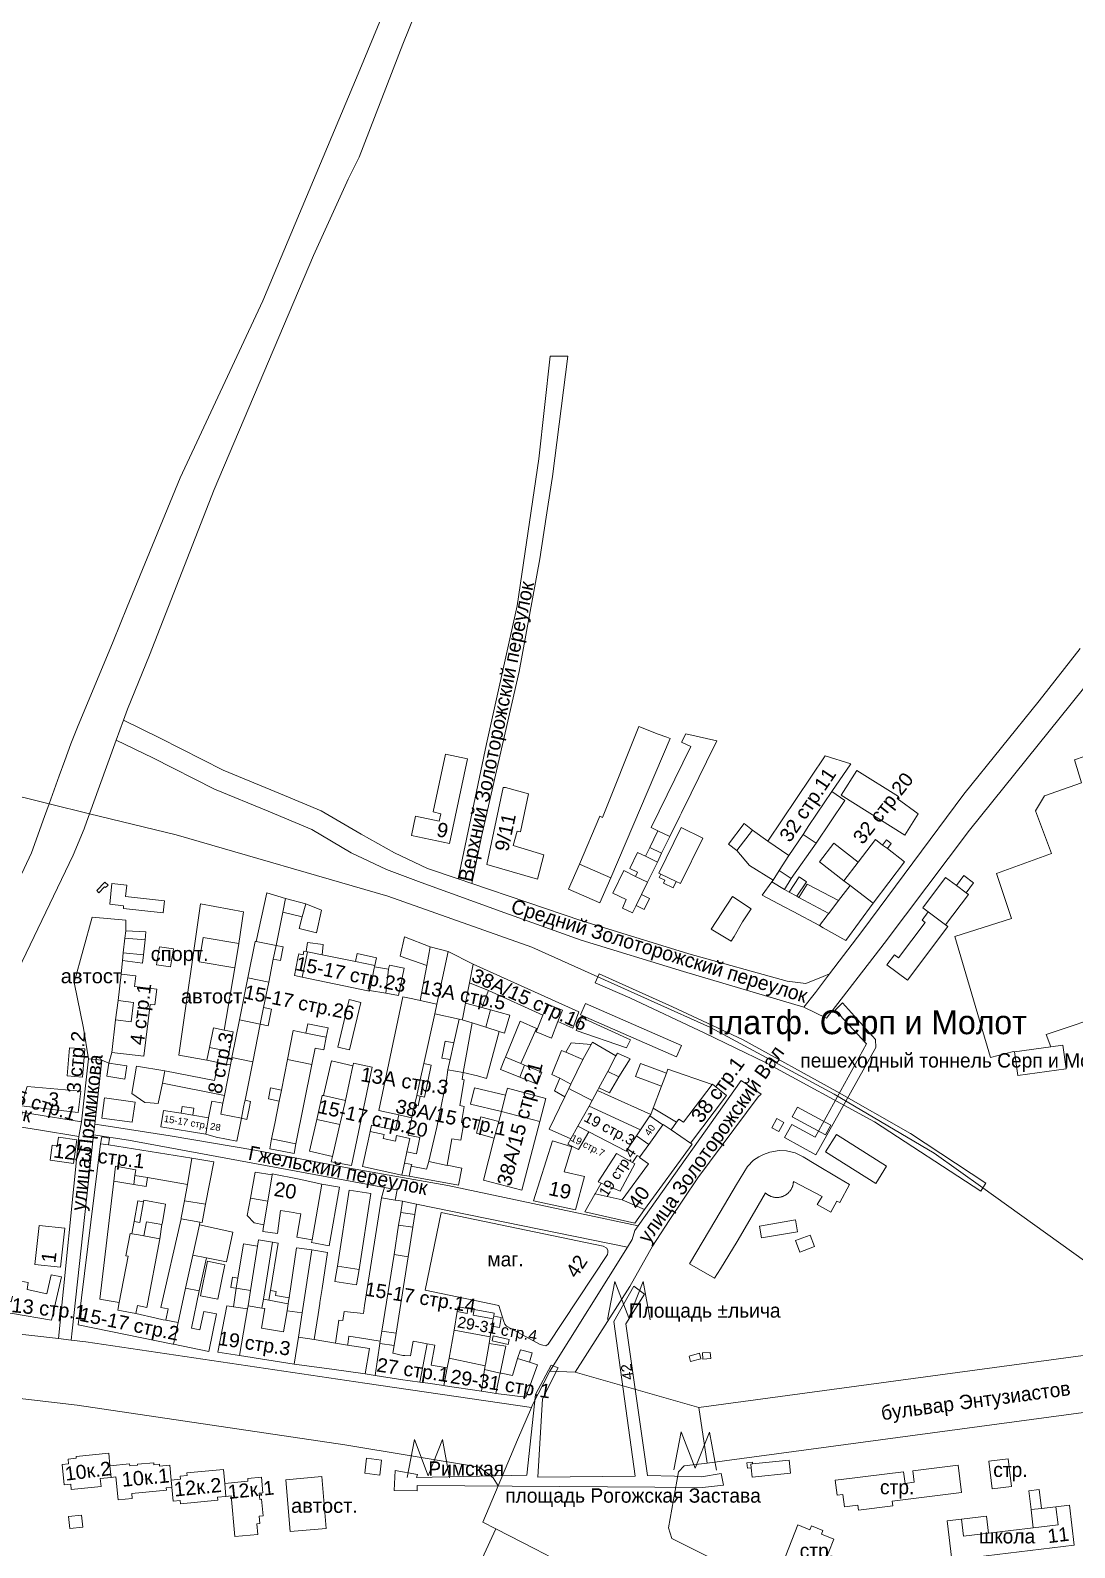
# Model space of a CAD drawing. Header units: metres. Extents: x 9999 to 15101, y 6965 to 11034.
# Drawn here: x 11160 to 11684, y 8823 to 9585 of the extents above; entities that cross this region are included whole.
import ezdxf
from ezdxf.enums import TextEntityAlignment as Align

# ---------------------------------------------------------------- set-up
doc = ezdxf.new("R2010")
doc.units = ezdxf.units.M
doc.header["$MEASUREMENT"] = 0
for name, color, linetype, lineweight in [('Слой 14', 7, 'Continuous', 0), ('Слой 19', 7, 'Continuous', 0), ('Слой 20', 7, 'Continuous', 0), ('Слой 21', 7, 'Continuous', 0), ('Слой 22', 7, 'Continuous', 0), ('Слой 23', 7, 'Continuous', 0), ('Слой 25', 7, 'Continuous', 0), ('Слой 29', 7, 'Continuous', 0), ('Слой 3', 7, 'Continuous', 0), ('Слой 43', 7, 'Continuous', 0), ('Слой 44', 7, 'Continuous', 0), ('Слой 5', 7, 'Continuous', 0), ('Слой 53', 7, 'Continuous', 0), ('Слой 8', 7, 'Continuous', 0), ('Слой 9', 7, 'Continuous', 0)]:
    doc.layers.add(name, color=color, linetype=linetype, lineweight=lineweight)
doc.styles.add('Style-arial', font='arial.shx')
doc.styles.add('Style-p131', font='p131.shx')

# ---------------------------------------------------------------- blocks, each defined once
blk = doc.blocks.new('40')
at = {"layer": 'Слой 22', "color": 6, "linetype": 'Continuous', "lineweight": 0, "flags": 128}
for points in [[(-2.129, -0.186), (-1.403, 3.634), (0, 0)], [(2.128, -0.202), (1.43, 3.626), (0, 0)]]:
    blk.add_lwpolyline(points, dxfattribs=at)

msp = doc.modelspace()

# ---------------------------------------------------------------- linework, layer by layer
at = {"layer": 'Слой 14', "color": 8, "linetype": 'Continuous', "lineweight": 0, "flags": 128}
for points in [[(11186.73, 9083.8), (11182.02, 9106.64), (11191.01, 9139.47), (11207.99, 9138.04), (11207.92, 9132.72), (11207.5, 9128.99), (11206.67, 9121.54), (11206.24, 9117.76), (11205.65, 9110.98), (11204.04, 9097.68), (11202.86, 9087.9), (11200.89, 9071.66), (11199.46, 9066.26), (11196, 9067.67), (11189.15, 9068.38), (11186.73, 9083.8)], [(11234.56, 9070.32), (11245.5, 9146.16), (11267, 9142.27), (11264.75, 9126.25), (11246.8, 9129.28), (11244.74, 9117.12), (11262.69, 9114.08), (11257.4, 9082.84), (11251.94, 9083.9), (11249.96, 9074.01), (11248.7, 9067.73), (11234.56, 9070.32)], [(11306.29, 8858.69), (11308.52, 8832.66), (11290.45, 8831.11), (11288.22, 8857.14), (11306.29, 8858.69)]]:
    msp.add_lwpolyline(points, close=True, dxfattribs=at)
at = {"layer": 'Слой 19', "color": 8, "linetype": 'Continuous', "lineweight": 0, "flags": 128}
msp.add_lwpolyline([(11144.32, 9202.56), (11169.46, 9196.41), (11189.8, 9191.44), (11233.28, 9180.8), (11339.52, 9150.08), (11411.84, 9124.48), (11444.93, 9109.59), (11501.44, 9084.16), (11563.52, 9050.72), (11613.76, 9021.12), (11638.19, 9003.6), (11708.8, 8952.96), (11715.16, 8947.34), (11739.28, 8926.33), (11767.04, 8901.49), (11784.45, 8886.13), (11785.6, 8885.12), (11840, 8849.28), (11918.68, 8796.52)], dxfattribs=at)
at = {"layer": 'Слой 20', "color": 8, "linetype": 'Continuous', "lineweight": 0, "flags": 128}
msp.add_lwpolyline([(11639.68, 9005.92), (11638.19, 9003.6), (11637.12, 9001.92), (11583.84, 9036.8), (11529.12, 9066.56), (11498.56, 9081.28), (11460.96, 9099.04), (11443.52, 9106.56), (11444.93, 9109.59), (11445.6, 9111.04), (11482.4, 9094.56), (11517.6, 9078.08), (11564.96, 9052), (11601.92, 9030.88), (11639.68, 9005.92)], close=True, dxfattribs=at)
at = {"layer": 'Слой 25', "color": 8, "linetype": 'Continuous', "lineweight": 0, "flags": 128}
for points in [[(11134.56, 9116.48), (11160.64, 9171.84), (11167.2, 9190.12), (11169.46, 9196.41), (11174.49, 9210.42), (11177.27, 9218.16), (11180.31, 9226.45), (11183.75, 9234.92), (11201.64, 9277.87), (11208.72, 9295.36), (11235.18, 9360.02), (11276.8, 9448.96), (11325.44, 9564.8), (11360, 9648.64)], [(11371.84, 9639.04), (11347.04, 9577.76), (11325.04, 9520.96), (11319.63, 9509.99), (11318.88, 9508.48), (11302.24, 9471.68), (11252.32, 9354.24), (11219.9, 9270.96), (11208.8, 9243.84), (11206.8, 9238.32), (11203.18, 9228.35), (11194.8, 9205.25), (11189.8, 9191.44), (11187.4, 9184.84), (11187.04, 9183.84), (11181.6, 9170.56), (11152.16, 9109.28)], [(11751.52, 9332.32), (11631.52, 9183.2), (11588.64, 9126.24), (11559.75, 9088.83), (11559.75, 9088.83), (11548.34, 9094.37), (11554.09, 9101.65), (11561.2, 9111.01), (11577.38, 9132.31), (11628.64, 9201.28), (11666.47, 9248.09), (11687.04, 9274.4)], [(11147.41, 8931.04), (11174.09, 8927.95), (11180.55, 8927.2), (11187.81, 8926.36), (11327.94, 8905.67), (11327.94, 8905.67), (11411.53, 8893.45), (11404.55, 8877.09), (11394.83, 8854.13), (11392.32, 8858.08), (11385.44, 8863.36), (11317.92, 8874.72), (11183.52, 8894.56), (11144.8, 8899.04)], [(11386.9, 8817.54), (11393.69, 8832.5), (11413.69, 8822.26)]]:
    msp.add_lwpolyline(points, dxfattribs=at)
for points in [[(11381.71, 9156.38), (11374.83, 9158.73), (11389.1, 9226.44), (11404.39, 9295.78), (11415.22, 9369.57), (11420.95, 9421.1), (11429.86, 9421.1), (11422.21, 9360.66), (11420.05, 9346.8), (11419.03, 9340.31), (11415.84, 9319.32), (11405.44, 9262.88), (11386.55, 9180.01), (11381.71, 9156.38)], [(11206.8, 9238.32), (11225.17, 9229.43), (11256.85, 9213.29), (11285.61, 9201.47), (11306.01, 9192.97), (11326.06, 9181.17), (11342.88, 9171.84), (11359.36, 9164), (11374.83, 9158.73), (11381.71, 9156.38), (11436.8, 9137.6), (11490.56, 9121.12), (11540, 9107.36), (11549.28, 9106.24), (11558.08, 9109.76), (11561.2, 9111.01), (11554.09, 9101.65), (11548.34, 9094.37), (11487.84, 9112.32), (11436.48, 9128), (11398.24, 9141.76), (11356.16, 9156.96), (11338.88, 9163.36), (11321.12, 9171.84), (11301.28, 9183.52), (11279.36, 9192.64), (11252.48, 9203.68), (11221.44, 9219.52), (11203.18, 9228.35), (11206.8, 9238.32)], [(11132.24, 9037.72), (11089.64, 9046.21), (11054.17, 9054.19), (11047.72, 9055.55), (11052.81, 9070.32), (11118.33, 9060.17), (11126.72, 9058.4), (11126.56, 9052), (11129.76, 9047.2), (11135.68, 9044.8), (11185.7, 9036.74), (11184.42, 9029.42), (11164.05, 9032.81), (11132.24, 9037.72)], [(11184.42, 9029.42), (11185.7, 9036.74), (11189.15, 9068.38), (11196, 9067.67), (11192.36, 9035.65), (11191.78, 9030.29), (11181.03, 8931.79), (11180.55, 8927.2), (11174.09, 8927.95), (11184.42, 9029.42)], [(11526.84, 9050.75), (11525.44, 9049.28), (11495.04, 9008.64), (11480.65, 8987.27), (11472.32, 8974.4), (11460.92, 8954.19), (11433.56, 8911.06), (11420.84, 8911.57), (11459.76, 8973.83), (11462.2, 8977.73), (11463.48, 8982.18), (11465.22, 8984.64), (11516.93, 9057.49), (11526.84, 9050.75)], [(11343.1, 8997.51), (11344.13, 9002.61), (11337.77, 9003.89), (11209.33, 9027.58), (11191.78, 9030.29), (11192.36, 9035.65), (11196.95, 9034.96), (11230.24, 9029.76), (11272.8, 9022.56), (11317.44, 9014.08), (11369.6, 9004.8), (11435.2, 8990.88), (11465.22, 8984.64), (11463.48, 8982.18), (11462.2, 8977.73), (11459.76, 8973.83), (11353.92, 8995.5), (11346.81, 8996.95), (11344.67, 8997.28), (11343.1, 8997.51)], [(11495.68, 8893.44), (11739.28, 8926.33), (11767.04, 8901.49), (11499.83, 8865.52), (11495.68, 8893.44)], [(11420.84, 8911.57), (11433.56, 8911.06), (11495.68, 8893.44), (11499.83, 8865.52), (11488.23, 8864.03), (11485.38, 8861.02), (11480.37, 8833), (11482.09, 8827.71), (11507.2, 8815.14), (11506.05, 8805.21), (11500.38, 8805.34), (11495.81, 8801.91), (11492.23, 8795.19), (11492.69, 8790.2), (11478.69, 8788.8), (11421.33, 8818.31), (11413.69, 8822.26), (11393.69, 8832.5), (11387.11, 8835.87), (11394.83, 8854.13), (11404.55, 8877.09), (11411.53, 8893.45), (11411.93, 8894.39), (11420.84, 8911.57)]]:
    msp.add_lwpolyline(points, close=True, dxfattribs=at)
at = {"layer": 'Слой 3', "color": 8, "linetype": 'Continuous', "lineweight": 0, "flags": 128}
for points in [[(11445.84, 9190.14), (11447.3, 9189.51), (11465.53, 9235.14), (11475.22, 9231.44), (11479.5, 9229.8), (11481.28, 9229.12), (11451.44, 9159.24), (11435.69, 9166.08), (11445.84, 9190.14)], [(11486.1, 9190.22), (11481.07, 9179.98), (11475.08, 9182.92), (11471.67, 9184.59), (11491.57, 9225.12), (11486.94, 9227.39), (11489, 9231.59), (11504.7, 9228.09), (11499.51, 9217.51), (11491.78, 9201.78), (11486.89, 9191.82), (11486.1, 9190.22)], [(11370.45, 9176.44), (11351.38, 9180.52), (11353.45, 9190.2), (11365.32, 9187.66), (11366.14, 9191.46), (11362.17, 9192.31), (11368.38, 9221.36), (11379.54, 9218.97), (11370.45, 9176.44)], [(11530.17, 9177.72), (11559.05, 9220.52), (11571.83, 9216.5), (11562.39, 9202.51), (11550.89, 9185.47), (11547.91, 9181.06), (11540.82, 9170.54), (11530.17, 9177.72)], [(11605.73, 9191.31), (11599.03, 9180.65), (11567.09, 9200.72), (11574.88, 9213.12), (11595.76, 9200), (11595.14, 9199.16), (11605.73, 9191.31)], [(11389.2, 9166.02), (11397.44, 9204.66), (11398.51, 9204.55), (11410.06, 9201.45), (11406.1, 9182.29), (11404.39, 9182.72), (11402.47, 9175.54), (11417.87, 9170.83), (11414.55, 9158.63), (11389.2, 9166.02)], [(11554.5, 9176.61), (11547.91, 9181.06), (11550.89, 9185.47), (11562.39, 9202.51), (11568.98, 9198.07), (11554.5, 9176.61)], [(11522.53, 9183.2), (11514.74, 9172.97), (11510.52, 9176.19), (11518.38, 9186.5), (11522.53, 9183.2)], [(11481.07, 9179.98), (11476.94, 9171.57), (11470.95, 9174.51), (11475.08, 9182.92), (11481.07, 9179.98)], [(11484.21, 9157.43), (11476.54, 9161.16), (11475.54, 9161.64), (11486.67, 9184.54), (11497.59, 9179.23), (11486.46, 9156.34), (11484.21, 9157.43)], [(11520.98, 9165.51), (11514.74, 9172.97), (11522.53, 9183.2), (11530.17, 9177.72), (11540.82, 9170.54), (11535.96, 9162.86), (11532.93, 9158.06), (11520.98, 9165.51)], [(11541.94, 9158.92), (11535.96, 9162.86), (11540.82, 9170.54), (11547.91, 9181.06), (11554.5, 9176.61), (11541.94, 9158.92)], [(11583.18, 9146.61), (11571.56, 9155.44), (11568.47, 9157.78), (11575.53, 9167.09), (11584.22, 9178.52), (11587.89, 9175.73), (11590.28, 9173.92), (11598.93, 9167.35), (11583.18, 9146.61)], [(11590.28, 9173.92), (11587.89, 9175.73), (11589.8, 9178.25), (11592.19, 9176.44), (11590.28, 9173.92)], [(11469.81, 9157.05), (11463.82, 9159.99), (11464.82, 9162.02), (11460.91, 9163.94), (11464.87, 9172.02), (11468.79, 9170.1), (11474.78, 9167.16), (11469.81, 9157.05)], [(11468.79, 9170.1), (11470.95, 9174.51), (11476.94, 9171.57), (11474.78, 9167.16), (11468.79, 9170.1)], [(11568.47, 9157.78), (11556.24, 9167.32), (11563.45, 9176.58), (11575.53, 9167.09), (11568.47, 9157.78)], [(11451.44, 9159.24), (11445.99, 9146.7), (11430.24, 9153.55), (11435.69, 9166.08), (11451.44, 9159.24)], [(11463.82, 9159.99), (11469.81, 9157.05), (11466.79, 9150.89), (11464.08, 9145.36), (11462.28, 9141.7), (11457.35, 9144), (11459.2, 9148.32), (11452.41, 9151.55), (11457.97, 9162.86), (11463.82, 9159.99)], [(11535.96, 9162.86), (11541.94, 9158.92), (11538.56, 9153.37), (11532.3, 9157.2), (11532.93, 9158.06), (11535.96, 9162.86)], [(11484.21, 9157.43), (11482.68, 9154.29), (11477.81, 9156.65), (11478.49, 9158.05), (11475.69, 9159.41), (11476.54, 9161.16), (11484.21, 9157.43)], [(11542.92, 9142.34), (11538.4, 9144.71), (11527.37, 9150.5), (11532.3, 9157.2), (11538.56, 9153.37), (11540.99, 9152.07), (11544.84, 9150), (11545.85, 9149.45), (11560.81, 9141.41), (11560.24, 9140.67), (11560.03, 9140.41), (11556.15, 9135.34), (11542.92, 9142.34)], [(11540.99, 9152.07), (11545.92, 9159.68), (11549.6, 9157.28), (11544.84, 9150), (11540.99, 9152.07)], [(11560.81, 9141.41), (11545.85, 9149.45), (11549.92, 9156), (11565.72, 9147.82), (11560.81, 9141.41)], [(11569.32, 9127.88), (11558.1, 9134.23), (11556.15, 9135.34), (11560.03, 9140.41), (11560.24, 9140.67), (11560.81, 9141.41), (11565.72, 9147.82), (11571.56, 9155.44), (11583.18, 9146.61), (11569.32, 9127.88)], [(11619.51, 9159.49), (11624.9, 9155.46), (11629.83, 9151.76), (11630.92, 9150.94), (11619.45, 9135.64), (11610.79, 9142.12), (11608.05, 9144.18), (11619.51, 9159.49)], [(11629.83, 9151.76), (11624.9, 9155.46), (11628.58, 9160.37), (11633.52, 9156.67), (11629.83, 9151.76)], [(11283.36, 9125.3), (11273.46, 9127.27), (11278.78, 9151.75), (11288.14, 9148.86), (11286.77, 9142.1), (11283.36, 9125.3)], [(11286.77, 9142.1), (11288.14, 9148.86), (11298.28, 9146.2), (11296.56, 9139.63), (11286.77, 9142.1)], [(11464.08, 9145.36), (11466.79, 9150.89), (11470.83, 9148.9), (11468.12, 9143.38), (11464.08, 9145.36)], [(11512.57, 9149.97), (11521.95, 9143.72), (11517.6, 9137.24), (11513.39, 9129.86), (11511.89, 9127.41), (11501.84, 9133.53), (11512.57, 9149.97)], [(11303.69, 9131.6), (11295.04, 9133.84), (11296.56, 9139.63), (11298.28, 9146.2), (11306.24, 9142.96), (11303.69, 9131.6)], [(11619.45, 9135.64), (11620.54, 9134.82), (11600.31, 9107.82), (11590, 9115.54), (11593.81, 9120.64), (11595.91, 9119.07), (11609.26, 9136.89), (11607.73, 9138.04), (11610.79, 9142.12), (11619.45, 9135.64)], [(11207.5, 9128.99), (11207.92, 9132.72), (11218.04, 9132.13), (11217.6, 9128.08), (11207.5, 9128.99)], [(11206.67, 9121.54), (11207.5, 9128.99), (11217.6, 9128.08), (11216.77, 9120.54), (11206.67, 9121.54)], [(11246.8, 9129.28), (11264.75, 9126.25), (11262.69, 9114.08), (11244.74, 9117.12), (11246.8, 9129.28)], [(11279.69, 9106.96), (11269.26, 9109.05), (11272.93, 9127.38), (11273.46, 9127.27), (11283.36, 9125.3), (11281.99, 9118.46), (11279.69, 9106.96)], [(11281.99, 9118.46), (11283.36, 9125.3), (11286.98, 9124.57), (11285.62, 9117.74), (11281.99, 9118.46)], [(11298.45, 9122.3), (11299.12, 9126.8), (11307.04, 9125.84), (11306.58, 9120.62), (11299.19, 9122.15), (11298.45, 9122.3)], [(11360.82, 9124.58), (11359.02, 9115.2), (11345.68, 9120), (11347.92, 9129.68), (11360.82, 9124.58)], [(11355.65, 9097.69), (11359.02, 9115.2), (11360.82, 9124.58), (11369.75, 9122.24), (11364.1, 9095.82), (11355.65, 9097.69)], [(11206.67, 9121.54), (11216.77, 9120.54), (11216.32, 9116.48), (11206.24, 9117.76), (11206.67, 9121.54)], [(11296.55, 9109.39), (11292.58, 9110.21), (11294.38, 9118.93), (11294.82, 9121.04), (11296.94, 9120.6), (11297.34, 9122.53), (11298.45, 9122.3), (11299.19, 9122.15), (11299.01, 9121.28), (11296.55, 9109.39)], [(11299.19, 9122.15), (11306.58, 9120.62), (11323.19, 9117.19), (11332.96, 9115.17), (11332.85, 9114.66), (11332.71, 9113.99), (11330.71, 9104.3), (11330.37, 9102.66), (11330.32, 9102.41), (11329.99, 9102.48), (11329.44, 9102.59), (11296.55, 9109.39), (11299.01, 9121.28), (11299.19, 9122.15)], [(11324.06, 9121.33), (11333.77, 9119.03), (11332.96, 9115.17), (11323.19, 9117.19), (11324.06, 9121.33)], [(11363.04, 9091.02), (11364.1, 9095.82), (11369.75, 9122.24), (11382.4, 9115.84), (11380.55, 9106.51), (11378.54, 9096.39), (11377.1, 9089.09), (11376.88, 9088), (11375.31, 9088.34), (11363.04, 9091.02)], [(11202.86, 9087.9), (11210.69, 9086.95), (11211.88, 9096.74), (11204.04, 9097.68), (11205.65, 9110.98), (11213.04, 9110), (11212.32, 9104.64), (11223.52, 9103.45), (11222.56, 9095.45), (11220.24, 9095.76), (11217.03, 9069.71), (11200.89, 9071.66), (11202.86, 9087.9)], [(11269.26, 9109.05), (11279.69, 9106.96), (11277.12, 9094.12), (11275.47, 9085.82), (11265.04, 9087.9), (11269.26, 9109.05)], [(11339.8, 9113.35), (11338.49, 9101.31), (11330.37, 9102.66), (11330.71, 9104.3), (11332.71, 9113.99), (11332.85, 9114.66), (11339.8, 9113.35)], [(11339.8, 9113.35), (11340.4, 9115.44), (11347.68, 9113.92), (11344.88, 9100.24), (11338.49, 9101.31), (11339.8, 9113.35)], [(11417.38, 9090.33), (11390.08, 9102.64), (11380.55, 9106.51), (11382.4, 9115.84), (11435.44, 9092), (11432.4, 9083.84), (11424.91, 9087.08), (11427.21, 9092.78), (11419.6, 9095.84), (11417.38, 9090.33)], [(11386.67, 9094.2), (11378.54, 9096.39), (11380.55, 9106.51), (11390.08, 9102.64), (11386.67, 9094.2)], [(11277.12, 9094.12), (11281.12, 9093.32), (11279.46, 9085.02), (11275.47, 9085.82), (11277.12, 9094.12)], [(11320, 9098.16), (11325.96, 9096.74), (11320.27, 9072.87), (11314.31, 9074.29), (11320, 9098.16)], [(11355.65, 9097.69), (11364.1, 9095.82), (11363.04, 9091.02), (11357.51, 9066.05), (11355.7, 9057.84), (11353.97, 9050.05), (11352.89, 9045.13), (11351.95, 9040.9), (11351.49, 9038.84), (11344.93, 9040.29), (11335.04, 9042.48), (11347.04, 9099.6), (11352.07, 9098.49), (11355.65, 9097.69)], [(11391.03, 9093.02), (11388.7, 9084.28), (11381.81, 9086.5), (11376.88, 9088), (11377.1, 9089.09), (11378.54, 9096.39), (11386.67, 9094.2), (11391.03, 9093.02)], [(11427.21, 9092.78), (11424.91, 9087.08), (11421.6, 9078.85), (11413.99, 9081.91), (11417.38, 9090.33), (11419.6, 9095.84), (11427.21, 9092.78)], [(11486.88, 9075.04), (11484.39, 9069.37), (11436.21, 9090.52), (11438.7, 9096.2), (11486.88, 9075.04)], [(11265.04, 9087.9), (11275.47, 9085.82), (11271.69, 9066.94), (11261.26, 9069.02), (11265.04, 9087.9)], [(11381.81, 9086.5), (11377.37, 9061.61), (11369.6, 9062.88), (11370.76, 9068.06), (11372.63, 9076.39), (11375.31, 9088.34), (11376.88, 9088), (11381.81, 9086.5)], [(11388.7, 9084.28), (11395.37, 9082.2), (11389.01, 9058.6), (11384.49, 9059.82), (11377.37, 9061.61), (11381.81, 9086.5), (11388.7, 9084.28)], [(11391.03, 9093.02), (11400.72, 9090.4), (11398, 9081.28), (11395.37, 9082.2), (11388.7, 9084.28), (11391.03, 9093.02)], [(11398.5, 9069.22), (11406, 9087.28), (11414.1, 9083.65), (11406.2, 9066.01), (11398.5, 9069.22)], [(11436.76, 9089.21), (11461.23, 9078.02), (11459.27, 9073.87), (11434, 9082.63), (11436.76, 9089.21)], [(11249.96, 9074.01), (11251.94, 9083.9), (11257.4, 9082.84), (11261.81, 9081.92), (11259.84, 9072.04), (11249.96, 9074.01)], [(11304.23, 9080.19), (11308.56, 9079.33), (11307.29, 9072.92), (11302.95, 9073.78), (11301.32, 9065.56), (11289.09, 9067.99), (11292, 9082.62), (11298.35, 9081.36), (11304.23, 9080.19)], [(11305.15, 9084.83), (11309.49, 9083.97), (11308.56, 9079.33), (11304.23, 9080.19), (11298.35, 9081.36), (11299.28, 9086), (11305.15, 9084.83)], [(11186.28, 9059.27), (11178.54, 9059.89), (11179.67, 9074), (11187.41, 9073.38), (11186.28, 9059.27)], [(11254.31, 9066.6), (11248.7, 9067.73), (11249.96, 9074.01), (11259.84, 9072.04), (11258.58, 9065.75), (11254.31, 9066.6)], [(11370.76, 9068.06), (11366.56, 9068.8), (11368.32, 9077.2), (11372.63, 9076.39), (11370.76, 9068.06)], [(11437.38, 9068.03), (11431.41, 9055.69), (11425.84, 9058.71), (11421.76, 9060.56), (11426.64, 9072.64), (11428.32, 9071.92), (11428.88, 9071.68), (11437.38, 9068.03)], [(11437.38, 9068.03), (11428.88, 9071.68), (11431.44, 9076.48), (11441.53, 9075.59), (11437.38, 9068.03)], [(11449.85, 9062.1), (11445.43, 9053.93), (11444.66, 9052.49), (11442.02, 9047.5), (11431.79, 9052.7), (11430.32, 9053.44), (11431.41, 9055.69), (11437.38, 9068.03), (11441.53, 9075.59), (11442.22, 9076.85), (11454, 9069.92), (11449.85, 9062.1)], [(11449.85, 9062.1), (11454, 9069.92), (11454.72, 9071.28), (11461.2, 9068.4), (11455.5, 9059.29), (11449.85, 9062.1)], [(11655.69, 9060.12), (11654.1, 9071.87), (11654.08, 9072), (11672.23, 9074.47), (11678.33, 9075.3), (11679.95, 9063.42), (11655.69, 9060.12)], [(11199.46, 9066.26), (11208.46, 9064.81), (11207.39, 9058.18), (11198.39, 9059.63), (11199.46, 9066.26)], [(11226.31, 9056.24), (11224.26, 9046.03), (11220.22, 9046.27), (11217.49, 9046.55), (11210.93, 9050.92), (11213.25, 9064.72), (11227.55, 9062.44), (11226.31, 9056.24)], [(11227.55, 9062.44), (11252.49, 9057.46), (11254.31, 9066.6), (11258.58, 9065.75), (11260.53, 9065.36), (11257.47, 9050.01), (11226.31, 9056.24), (11227.55, 9062.44)], [(11261.26, 9069.02), (11271.69, 9066.94), (11267.83, 9047.59), (11267.61, 9046.52), (11267.12, 9044.08), (11266.02, 9038.56), (11255.59, 9040.65), (11256.7, 9046.07), (11257.47, 9050.01), (11260.53, 9065.36), (11261.26, 9069.02)], [(11281.16, 9028.17), (11282.72, 9035.98), (11284.95, 9047.21), (11286.05, 9052.73), (11289.09, 9067.99), (11301.32, 9065.56), (11293.39, 9025.74), (11281.16, 9028.17)], [(11318.31, 9047.49), (11307.27, 9049.92), (11311.2, 9067.36), (11321.95, 9064.86), (11318.31, 9047.49)], [(11318.31, 9047.49), (11321.95, 9064.86), (11322.02, 9065.17), (11322.24, 9066.24), (11331.62, 9064.27), (11321.27, 9014.9), (11311.04, 9016.64), (11311.68, 9019.37), (11314.1, 9029.57), (11315.42, 9035.37), (11315.79, 9036.72), (11318.15, 9046.72), (11318.31, 9047.49)], [(11357.51, 9066.05), (11361.26, 9065.25), (11359.51, 9057.02), (11355.7, 9057.84), (11357.51, 9066.05)], [(11396.02, 9063.03), (11398.23, 9068.55), (11398.5, 9069.22), (11406.2, 9066.01), (11408.12, 9065.21), (11405.7, 9059.16), (11396.02, 9063.03)], [(11408.12, 9065.21), (11416.85, 9061.72), (11414.42, 9055.67), (11405.7, 9059.16), (11408.12, 9065.21)], [(11466.29, 9066.12), (11479.32, 9061.25), (11476.86, 9054.66), (11463.83, 9059.52), (11466.29, 9066.12)], [(11485.58, 9038.14), (11484.43, 9036.54), (11472.73, 9043.69), (11476.86, 9054.66), (11479.32, 9061.25), (11480.09, 9063.3), (11502.33, 9055.57), (11487.92, 9036.64), (11485.6, 9038.16), (11485.58, 9038.14)], [(11353.97, 9050.05), (11355.7, 9057.84), (11359.51, 9057.02), (11357.85, 9049.22), (11355.79, 9049.66), (11353.97, 9050.05)], [(11369.6, 9062.88), (11377.37, 9061.61), (11376.74, 9058.07), (11377.83, 9057.88), (11375.59, 9044.93), (11377.81, 9044.55), (11376.42, 9036.5), (11377.65, 9036.29), (11376.14, 9027.54), (11371.64, 9028.32), (11369.35, 9015.06), (11369.33, 9014.92), (11360, 9016.8), (11360.06, 9017.03), (11364.16, 9034.16), (11367.65, 9051.24), (11368.72, 9056.48), (11369.6, 9062.88)], [(11428.33, 9049.27), (11423.14, 9052.3), (11425.84, 9058.71), (11431.41, 9055.69), (11430.32, 9053.44), (11428.33, 9049.27)], [(11449.85, 9062.1), (11455.5, 9059.29), (11450.73, 9051.28), (11445.43, 9053.93), (11449.85, 9062.1)], [(11491.49, 9026.03), (11481.66, 9032.73), (11484.43, 9036.54), (11485.58, 9038.14), (11485.6, 9038.16), (11487.92, 9036.64), (11502.33, 9055.57), (11502.48, 9055.76), (11509.52, 9049.92), (11491.49, 9026.03)], [(11184.08, 9041.41), (11155.45, 9044.74), (11158.4, 9054.53), (11185.34, 9052.25), (11184.08, 9041.41)], [(11212.6, 9046.65), (11211.22, 9036.6), (11195.96, 9038.7), (11197.34, 9048.75), (11212.6, 9046.65)], [(11286.05, 9052.73), (11284.95, 9047.21), (11279.57, 9048.28), (11280.67, 9053.8), (11286.05, 9052.73)], [(11318.15, 9046.72), (11315.79, 9036.72), (11315.42, 9035.37), (11314.69, 9035.53), (11303.83, 9038.01), (11306.58, 9050.08), (11307.27, 9049.92), (11318.31, 9047.49), (11318.15, 9046.72)], [(11352.89, 9045.13), (11353.97, 9050.05), (11355.79, 9049.66), (11354.75, 9044.74), (11352.89, 9045.13)], [(11396.5, 9041.97), (11381.07, 9045.7), (11383.06, 9053.91), (11398.64, 9050.12), (11396.5, 9041.97)], [(11415.72, 9036.88), (11396.5, 9041.97), (11398.64, 9050.12), (11399.56, 9053.61), (11418.78, 9048.56), (11415.72, 9036.88)], [(11431.79, 9052.7), (11442.02, 9047.5), (11440.48, 9044.69), (11434.88, 9034.62), (11431.36, 9028.24), (11420.56, 9033.04), (11428.33, 9049.27), (11430.32, 9053.44), (11431.79, 9052.7)], [(11444.66, 9052.49), (11449.96, 9050.12), (11471.52, 9040.48), (11471.05, 9039.79), (11466.33, 9032.79), (11440.48, 9044.69), (11442.02, 9047.5), (11444.66, 9052.49)], [(11241.6, 9040.1), (11249.45, 9038.82), (11248.09, 9030.54), (11225.53, 9034.22), (11226.88, 9042.51), (11235.76, 9041.06), (11241.6, 9040.1)], [(11241.6, 9040.1), (11235.76, 9041.06), (11236.32, 9044.53), (11242.17, 9043.57), (11241.6, 9040.1)], [(11266.02, 9038.56), (11263.71, 9027), (11253.28, 9029.08), (11248.09, 9030.54), (11249.45, 9038.82), (11251.06, 9047.22), (11256.7, 9046.07), (11255.59, 9040.65), (11266.02, 9038.56)], [(11267.12, 9044.08), (11267.61, 9046.52), (11267.83, 9047.59), (11270.57, 9047.04), (11269.87, 9043.53), (11268.76, 9038.01), (11266.02, 9038.56), (11267.12, 9044.08)], [(11396.5, 9041.97), (11415.72, 9036.88), (11406.68, 9002.48), (11387.46, 9007.53), (11392.93, 9028.61), (11395.17, 9036.91), (11396.5, 9041.97)], [(11440.48, 9044.69), (11466.33, 9032.79), (11464.27, 9029.68), (11459.12, 9022), (11440.36, 9031.75), (11434.88, 9034.62), (11440.48, 9044.69)], [(11481.66, 9032.73), (11477.68, 9035.44), (11477.51, 9035.2), (11471.05, 9039.79), (11471.52, 9040.48), (11472.73, 9043.69), (11484.43, 9036.54), (11481.66, 9032.73)], [(11545.08, 9044.16), (11561.83, 9035.08), (11559.18, 9030.2), (11542.43, 9039.27), (11545.08, 9044.16)], [(11314.1, 9029.57), (11311.68, 9019.37), (11300.18, 9021.98), (11303.83, 9038.01), (11314.69, 9035.53), (11315.42, 9035.37), (11314.1, 9029.57)], [(11344.93, 9040.29), (11351.49, 9038.84), (11349.76, 9030.08), (11355.56, 9028.87), (11353.89, 9020.71), (11349.08, 9021.7), (11350.54, 9028.48), (11343.89, 9029.92), (11343.3, 9027.14), (11337.2, 9028.45), (11337.64, 9030.49), (11330.64, 9032), (11331.23, 9035.08), (11343.35, 9032.59), (11344.93, 9040.29)], [(11395.17, 9036.91), (11392.93, 9028.61), (11383.94, 9031.04), (11386.18, 9039.33), (11395.17, 9036.91)], [(11434.88, 9034.62), (11440.36, 9031.75), (11435.28, 9022.81), (11429.85, 9025.6), (11431.36, 9028.24), (11434.88, 9034.62)], [(11466.02, 9019.16), (11470.5, 9025.42), (11477.51, 9035.2), (11477.68, 9035.44), (11481.66, 9032.73), (11491.49, 9026.03), (11492.24, 9025.52), (11468.37, 8992.77), (11457.2, 8997.68), (11470.32, 9015.76), (11465.76, 9018.8), (11465.84, 9018.92), (11466.02, 9019.16)], [(11470.5, 9025.42), (11464.27, 9029.68), (11466.33, 9032.79), (11471.05, 9039.79), (11477.51, 9035.2), (11470.5, 9025.42)], [(11534.76, 9038.47), (11538.3, 9036.52), (11535.75, 9031.86), (11532.2, 9033.81), (11534.76, 9038.47)], [(11183.36, 9027.81), (11181.78, 9015.93), (11169.91, 9017.51), (11170.91, 9025.08), (11173.57, 9024.73), (11174.14, 9029.04), (11183.36, 9027.81)], [(11203.96, 8942.23), (11213.01, 8940.57), (11223.15, 8938.23), (11226.66, 8937.4), (11228.1, 8937.16), (11234.24, 8936.08), (11231.84, 8925.2), (11231.57, 8925.26), (11184.04, 8934.89), (11195.31, 9025.8), (11199.24, 9025.17), (11241.05, 9018.5), (11238.87, 9005.39), (11218.8, 9008.77), (11212.49, 9009.84), (11213.02, 9012.64), (11202.85, 9014.57), (11201.95, 9007.03), (11194.92, 8947.83), (11200.61, 8946.79), (11204.68, 8946.04), (11203.96, 8942.23)], [(11195.31, 9025.8), (11195.85, 9029.19), (11199.77, 9028.57), (11199.24, 9025.17), (11195.31, 9025.8)], [(11280.19, 9023.28), (11281.16, 9028.17), (11293.39, 9025.74), (11292.41, 9020.84), (11286.37, 9022.05), (11280.19, 9023.28)], [(11330.64, 9032), (11337.64, 9030.49), (11337.2, 9028.45), (11343.3, 9027.14), (11343.89, 9029.92), (11350.54, 9028.48), (11349.08, 9021.7), (11347.9, 9016.11), (11346.58, 9010.04), (11326.83, 9014.28), (11329.61, 9027.22), (11330.64, 9032)], [(11422.16, 9027.2), (11431.92, 9024.16), (11428, 9011.6), (11438.16, 9009.36), (11433.68, 8992.64), (11412.64, 8997.12), (11422.16, 9027.2)], [(11564.65, 9030.35), (11589.87, 9014.46), (11584.44, 9005.84), (11559.22, 9021.73), (11564.65, 9030.35)], [(11237.5, 8997.06), (11238.87, 9005.39), (11241.05, 9018.5), (11252.11, 9016.65), (11247.96, 8995.48), (11237.5, 8997.06)], [(11446.62, 9006.05), (11456.16, 9002), (11463.52, 9015.68), (11462.37, 9016.34), (11464.72, 9019.92), (11466.02, 9019.16), (11465.84, 9018.92), (11465.76, 9018.8), (11470.32, 9015.76), (11457.2, 8997.68), (11443.64, 9000.71), (11446.62, 9006.05)], [(11454.32, 9020.96), (11462.37, 9016.34), (11463.52, 9015.68), (11456.16, 9002), (11446.62, 9006.05), (11445.04, 9006.72), (11454.32, 9020.96)], [(11543.09, 9006.91), (11543.09, 9006.69), (11543.07, 9006.4), (11543.04, 9006.11), (11543, 9005.82), (11542.95, 9005.54), (11542.89, 9005.25), (11542.82, 9004.97), (11542.74, 9004.69), (11542.65, 9004.42), (11542.55, 9004.15), (11542.44, 9003.88), (11542.32, 9003.61), (11542.19, 9003.35), (11542.06, 9003.1), (11541.91, 9002.85), (11541.76, 9002.6), (11541.6, 9002.36), (11541.43, 9002.13), (11541.25, 9001.9), (11541.06, 9001.68), (11540.87, 9001.46), (11540.67, 9001.25), (11540.46, 9001.05), (11540.24, 9000.86), (11540.02, 9000.67), (11539.79, 9000.49), (11539.56, 9000.32), (11539.32, 9000.16), (11539.07, 9000.01), (11538.82, 8999.86), (11538.57, 8999.73), (11538.31, 8999.6), (11538.04, 8999.48), (11537.77, 8999.37), (11537.5, 8999.27), (11537.23, 8999.18), (11536.95, 8999.1), (11536.67, 8999.03), (11536.38, 8998.97), (11536.1, 8998.92), (11535.81, 8998.88), (11535.52, 8998.85), (11535.23, 8998.83), (11534.94, 8998.82), (11534.66, 8998.82), (11534.37, 8998.83), (11534.08, 8998.85), (11533.79, 8998.88), (11533.5, 8998.92), (11533.22, 8998.97), (11532.93, 8999.03), (11532.65, 8999.1), (11532.37, 8999.18), (11532.1, 8999.27), (11531.83, 8999.37), (11531.56, 8999.48), (11531.29, 8999.6), (11531.03, 8999.73), (11530.78, 8999.86), (11530.53, 9000.01), (11530.28, 9000.16), (11530.04, 9000.32), (11529.81, 9000.49), (11529.58, 9000.67), (11529.36, 9000.86), (11529.14, 9001.05), (11529.07, 9001.12), (11523.6, 8991.6), (11514.8, 8976.72), (11506.48, 8962.96), (11503.44, 8958.32), (11490.96, 8965.52), (11504.08, 8987.76), (11514.48, 9005.36), (11520.08, 9014.32), (11523.12, 9017.52), (11525.68, 9019.28), (11528.08, 9020.4), (11531.28, 9021.52), (11535.92, 9022.32), (11539.6, 9022.16), (11543.92, 9021.2), (11547.92, 9019.28), (11554.32, 9015.44), (11565.52, 9008.72), (11571.28, 9005.36), (11566.32, 8996.24), (11564.88, 8996.88), (11561.84, 8991.44), (11554.96, 8995.28), (11557.52, 8999.28), (11543.09, 9006.91)], [(11213.02, 9012.64), (11212.49, 9009.84), (11211.97, 9005.27), (11201.95, 9007.03), (11202.85, 9014.57), (11213.02, 9012.64)], [(11270.47, 8998.45), (11272.88, 9011.52), (11281.38, 9010.22), (11279.17, 8996.91), (11270.47, 8998.45)], [(11295.04, 9007.99), (11306.4, 9005.53), (11301.47, 8977.5), (11293.8, 8978.85), (11295.86, 8990.56), (11293.71, 8990.93), (11292.09, 8991.22), (11285.68, 8992.24), (11284.03, 8980.66), (11276.72, 8981.66), (11277.06, 8984.16), (11277.22, 8985.16), (11279.17, 8996.91), (11281.38, 9010.22), (11281.44, 9010.62), (11295.04, 9007.99)], [(11347.9, 9016.11), (11351.48, 9015.33), (11351.28, 9014.56), (11350.16, 9009.44), (11346.58, 9010.04), (11347.9, 9016.11)], [(11369.35, 9015.06), (11376.64, 9013.52), (11374.96, 9004.96), (11350.16, 9009.44), (11351.28, 9014.56), (11358.96, 9013.04), (11360, 9016.8), (11369.33, 9014.92), (11369.35, 9015.06)], [(11212.49, 9009.84), (11218.8, 9008.77), (11218.1, 9004.4), (11211.97, 9005.27), (11212.49, 9009.84)], [(11301.47, 8977.5), (11306.4, 9005.53), (11315.25, 9003.97), (11310.08, 8974.57), (11301.23, 8976.13), (11301.47, 8977.5)], [(11314.17, 8964.32), (11320.14, 9002.45), (11331.02, 9000.75), (11325.07, 8962.72), (11314.17, 8964.32)], [(11344.13, 9002.61), (11343.1, 8997.51), (11336.37, 8998.6), (11337.47, 9002.77), (11337.77, 9003.89), (11344.13, 9002.61)], [(11210.98, 8980.63), (11212.09, 8986.77), (11214.97, 8986.25), (11216.84, 8996.63), (11216.98, 8997.38), (11227.94, 8995.4), (11226.3, 8986.31), (11226.11, 8985.25), (11218.27, 8986.66), (11216.98, 8979.49), (11214.34, 8979.99), (11210.98, 8980.63)], [(11214.97, 8986.25), (11212.09, 8986.77), (11213.96, 8997.15), (11216.84, 8996.63), (11214.97, 8986.25)], [(11237.5, 8997.06), (11247.96, 8995.48), (11246.24, 8986.24), (11245.18, 8986.43), (11235.68, 8988.16), (11235.78, 8988.65), (11237.5, 8997.06)], [(11270.47, 8998.45), (11279.17, 8996.91), (11277.22, 8985.16), (11272.32, 8986.08), (11268.88, 8989.84), (11270.47, 8998.45)], [(11335.7, 8926.68), (11325.27, 8928.33), (11323.08, 8928.68), (11319.9, 8929.18), (11319.4, 8925.19), (11319.24, 8924.76), (11313.19, 8925.75), (11314.92, 8937.31), (11316.9, 8937.03), (11317.61, 8941.5), (11327.2, 8940.53), (11327.83, 8944.53), (11336.37, 8998.6), (11343.1, 8997.51), (11344.67, 8997.28), (11346.81, 8996.95), (11345.97, 8991.31), (11344.92, 8984.96), (11342.59, 8970.23), (11336.49, 8931.66), (11335.7, 8926.68)], [(11353.07, 8990.19), (11345.97, 8991.31), (11346.81, 8996.95), (11353.92, 8995.5), (11353.07, 8990.19)], [(11463.52, 8986), (11438.4, 8991.6), (11443.47, 9000.49), (11443.64, 9000.71), (11457.2, 8997.68), (11468.37, 8992.77), (11463.52, 8986)], [(11225.52, 8943.6), (11235.68, 8988.16), (11245.18, 8986.43), (11244.89, 8985.01), (11241.64, 8969.93), (11237.96, 8953.26), (11234.24, 8936.08), (11228.1, 8937.16), (11229.2, 8942.87), (11225.52, 8943.6)], [(11352.03, 8983.91), (11344.92, 8984.96), (11345.97, 8991.31), (11353.07, 8990.19), (11352.03, 8983.91)], [(11366.27, 8991.32), (11447.65, 8974.43), (11449.35, 8973.39), (11450, 8972.21), (11449.87, 8971.16), (11449.74, 8970.11), (11419.91, 8925.21), (11418.73, 8924.42), (11417.3, 8924.68), (11415.99, 8925.08), (11399.11, 8934.24), (11398.19, 8935.16), (11397.67, 8936.6), (11395.18, 8944.58), (11358.16, 8952.31), (11366.27, 8991.32)], [(11527, 8978.5), (11525.99, 8984.42), (11544.19, 8987.55), (11545.2, 8981.62), (11527, 8978.5)], [(11164.46, 8984.74), (11177.33, 8983.34), (11175.21, 8963.79), (11162.34, 8965.18), (11164.46, 8984.74)], [(11207.95, 8969.58), (11210.08, 8980.8), (11210.98, 8980.63), (11214.34, 8979.99), (11216.98, 8979.49), (11224.99, 8977.97), (11218.55, 8943.63), (11213.76, 8944.54), (11213.01, 8940.57), (11203.96, 8942.23), (11204.68, 8946.04), (11209.1, 8969.36), (11207.95, 8969.58)], [(11216.98, 8979.49), (11218.27, 8986.66), (11226.11, 8985.25), (11224.99, 8977.97), (11216.98, 8979.49)], [(11241.64, 8969.93), (11244.89, 8985.01), (11261.63, 8981.47), (11258.44, 8966.43), (11248.38, 8968.53), (11241.64, 8969.93)], [(11349.74, 8969.05), (11342.59, 8970.23), (11344.92, 8984.96), (11352.03, 8983.91), (11349.74, 8969.05)], [(11551.42, 8979.94), (11553.6, 8974.18), (11546.36, 8971.44), (11544.18, 8977.21), (11551.42, 8979.94)], [(11263.43, 8953.23), (11264.25, 8958.33), (11267.02, 8975.5), (11274.14, 8974.35), (11270.55, 8952.08), (11263.43, 8953.23)], [(11276.3, 8943.29), (11269.32, 8944.42), (11270.55, 8952.08), (11274.14, 8974.35), (11274.65, 8977.52), (11281.63, 8976.39), (11277.02, 8947.78), (11276.3, 8943.29)], [(11277.02, 8947.78), (11281.63, 8976.39), (11284.4, 8975.95), (11280.56, 8952.11), (11279.8, 8947.34), (11277.02, 8947.78)], [(11289.43, 8945.43), (11289.63, 8946.72), (11289.89, 8948.5), (11293.64, 8973.6), (11301.27, 8972.46), (11296.45, 8940.83), (11288.92, 8941.96), (11289.43, 8945.43)], [(11294.64, 8928.7), (11296.45, 8940.83), (11301.27, 8972.46), (11309.25, 8971.25), (11306.49, 8953.17), (11305.4, 8946.03), (11305.34, 8945.62), (11304.5, 8940.13), (11302.58, 8927.49), (11294.64, 8928.7)], [(11241.64, 8969.93), (11248.38, 8968.53), (11244.81, 8951.89), (11237.96, 8953.26), (11241.64, 8969.93)], [(11245.46, 8949.37), (11249.03, 8966.78), (11257.6, 8964.96), (11254.15, 8947.8), (11245.46, 8949.37)], [(11314.17, 8964.32), (11325.07, 8962.72), (11323.84, 8954.89), (11312.96, 8956.59), (11314.17, 8964.32)], [(11336.49, 8931.66), (11342.59, 8970.23), (11349.74, 8969.05), (11343.69, 8930.67), (11336.49, 8931.66)], [(11142.69, 8947.85), (11150.35, 8946.35), (11151.16, 8949.27), (11153.35, 8957.18), (11159.01, 8956.18), (11158.51, 8952.68), (11168.33, 8950.51), (11170.5, 8960.01), (11175.66, 8959.01), (11170.67, 8937.18), (11151.02, 8940.52), (11136.86, 8941.18), (11139.01, 8952.05), (11143.36, 8950.68), (11142.69, 8947.85)], [(11264.25, 8958.33), (11263.43, 8953.23), (11260.71, 8953.67), (11261.53, 8958.77), (11264.25, 8958.33)], [(11231.84, 8925.2), (11234.24, 8936.08), (11237.96, 8953.26), (11244.81, 8951.89), (11240.99, 8933.18), (11245.18, 8932.33), (11247.09, 8941.65), (11253.53, 8940.34), (11249.68, 8921.48), (11231.84, 8925.2)], [(11269.06, 8942.84), (11261.94, 8943.99), (11263.43, 8953.23), (11270.55, 8952.08), (11269.32, 8944.42), (11269.06, 8942.84)], [(11289.43, 8945.43), (11279.8, 8947.34), (11280.56, 8952.11), (11283.5, 8951.64), (11283.17, 8949.56), (11289.89, 8948.5), (11289.63, 8946.72), (11289.43, 8945.43)], [(11269.06, 8942.84), (11265.11, 8919.54), (11254.2, 8921.19), (11258.69, 8944.5), (11261.94, 8943.99), (11269.06, 8942.84)], [(11265.11, 8919.54), (11269.06, 8942.84), (11269.32, 8944.42), (11276.3, 8943.29), (11277.76, 8943.1), (11276.14, 8933.23), (11287.12, 8931.44), (11288.92, 8941.96), (11296.45, 8940.83), (11294.64, 8928.7), (11292.54, 8915.21), (11265.11, 8919.54)], [(11372.71, 8932.16), (11374.33, 8941.5), (11379.3, 8940.64), (11379.73, 8943.08), (11382.88, 8942.53), (11382.39, 8939.7), (11392.31, 8937.98), (11392.42, 8937.96), (11391.78, 8934.23), (11390.85, 8928.92), (11372.71, 8932.16)], [(11379.3, 8940.64), (11374.33, 8941.5), (11374.78, 8943.89), (11379.73, 8943.08), (11379.3, 8940.64)], [(11382.88, 8942.53), (11392.9, 8940.78), (11392.63, 8939.17), (11392.31, 8937.98), (11382.39, 8939.7), (11382.88, 8942.53)], [(11392.63, 8939.17), (11396.41, 8938.52), (11395.57, 8933.58), (11391.78, 8934.23), (11392.42, 8937.96), (11392.63, 8939.17)], [(11330.24, 8922.96), (11328.08, 8910.24), (11311.42, 8912.57), (11292.54, 8915.21), (11294.64, 8928.7), (11302.58, 8927.49), (11313.19, 8925.75), (11319.24, 8924.76), (11330.24, 8922.96)], [(11319.24, 8924.76), (11319.4, 8925.19), (11319.9, 8929.18), (11323.08, 8928.68), (11325.27, 8928.33), (11335.7, 8926.68), (11335.54, 8925.52), (11333.21, 8909.37), (11328.08, 8910.24), (11330.24, 8922.96), (11319.24, 8924.76)], [(11359.22, 8925.4), (11355.6, 8906.17), (11345.83, 8907.52), (11344.87, 8907.62), (11333.21, 8909.37), (11335.54, 8925.52), (11342.59, 8924.5), (11342, 8920.72), (11347.01, 8919.57), (11348.06, 8919.48), (11350.83, 8919.26), (11352.21, 8926.76), (11356.8, 8925.84), (11359.22, 8925.4)], [(11335.54, 8925.52), (11335.7, 8926.68), (11336.49, 8931.66), (11343.69, 8930.67), (11342.59, 8924.5), (11335.54, 8925.52)], [(11372.71, 8932.16), (11390.85, 8928.92), (11390.28, 8925.59), (11388.44, 8915.01), (11388.38, 8914.7), (11388.31, 8914.29), (11372.66, 8917.73), (11370.29, 8918.18), (11372.71, 8932.16)], [(11392.37, 8929.33), (11400.45, 8927.6), (11399.92, 8925.09), (11391.83, 8926.83), (11392.37, 8929.33)], [(11359.22, 8925.4), (11363.04, 8924.71), (11361.2, 8914.67), (11369.33, 8913.24), (11367.67, 8904.4), (11359.56, 8905.63), (11355.6, 8906.17), (11359.22, 8925.4)], [(11388.31, 8914.29), (11388.38, 8914.7), (11388.44, 8915.01), (11390.28, 8925.59), (11398.74, 8924.16), (11395.81, 8910.69), (11388.04, 8912.4), (11388.31, 8914.29)], [(11404.64, 8918), (11406.16, 8922.4), (11412.02, 8920.76), (11410.68, 8916.15), (11404.64, 8918)], [(11490.7, 8919.23), (11495.95, 8920.6), (11496.66, 8917.87), (11491.41, 8916.5), (11490.7, 8919.23)], [(11497.39, 8920.79), (11501.36, 8921.04), (11501.56, 8917.91), (11497.59, 8917.66), (11497.39, 8920.79)], [(11388.04, 8912.4), (11386.49, 8901.51), (11368.28, 8904.31), (11367.67, 8904.4), (11369.33, 8913.24), (11370.27, 8918.19), (11370.29, 8918.18), (11372.66, 8917.73), (11388.31, 8914.29), (11388.04, 8912.4)], [(11386.49, 8901.51), (11388.04, 8912.4), (11395.81, 8910.69), (11395.53, 8909.28), (11393.72, 8900.45), (11391.8, 8900.74), (11386.49, 8901.51)], [(11395.53, 8909.28), (11395.81, 8910.69), (11396.36, 8910.58), (11402.08, 8909.44), (11404.64, 8918), (11410.68, 8916.15), (11414.56, 8914.88), (11408.8, 8898.56), (11393.72, 8900.45), (11395.53, 8909.28)], [(11180.59, 8852.28), (11180.34, 8854.9), (11176.95, 8854.57), (11175.96, 8864.79), (11179.19, 8865.1), (11178.96, 8867.51), (11183.09, 8867.91), (11183.01, 8868.81), (11199.38, 8870.4), (11199.99, 8864.08), (11200.56, 8858.23), (11195.13, 8857.71), (11195.51, 8853.72), (11180.59, 8852.28)], [(11230.77, 8856.96), (11231.11, 8853.38), (11228.27, 8853.1), (11228.38, 8851.9), (11210.98, 8850.22), (11211.23, 8847.7), (11204.1, 8847.02), (11202.99, 8858.53), (11200.56, 8858.23), (11199.99, 8864.08), (11209.83, 8865.03), (11209.92, 8864.11), (11213.87, 8864.49), (11213.83, 8864.9), (11221.98, 8865.68), (11222.08, 8864.66), (11224.79, 8864.92), (11224.88, 8864.02), (11230.04, 8864.51), (11230.77, 8856.96)], [(11328.86, 8867.96), (11336.39, 8867.03), (11335.46, 8859.47), (11327.93, 8860.4), (11328.86, 8867.96)], [(11521.88, 8863.04), (11519.99, 8862.89), (11519.76, 8865.68), (11522.55, 8865.91), (11522.62, 8865.06), (11521.68, 8864.96), (11521.88, 8863.04)], [(11521.68, 8864.96), (11522.62, 8865.06), (11541, 8866.97), (11541.68, 8860.43), (11522.36, 8858.42), (11521.88, 8863.04), (11521.68, 8864.96)], [(11641.19, 8866.44), (11650.81, 8867.63), (11652.52, 8853.78), (11642.89, 8852.6), (11641.19, 8866.44)], [(11230.77, 8856.96), (11235.35, 8857.4), (11235.2, 8858.96), (11238.77, 8859.3), (11238.65, 8860.53), (11256.93, 8862.29), (11257.61, 8855.22), (11258.23, 8848.78), (11253.98, 8848.37), (11254.12, 8846.9), (11235.42, 8845.1), (11235.26, 8846.77), (11231.78, 8846.44), (11231.11, 8853.38), (11230.77, 8856.96)], [(11269.29, 8856.34), (11269.16, 8857.7), (11275.99, 8858.36), (11276.73, 8850.6), (11274.86, 8850.42), (11275.16, 8847.24), (11276.05, 8847.32), (11276.85, 8838.99), (11274.87, 8838.8), (11275.22, 8835.11), (11273.79, 8834.98), (11274.29, 8829.71), (11262.74, 8828.6), (11260.78, 8849.03), (11258.23, 8848.78), (11257.61, 8855.22), (11269.29, 8856.34)], [(11567.04, 8857.22), (11598.42, 8861.09), (11599.14, 8855.27), (11603.75, 8855.83), (11603.04, 8861.66), (11625.81, 8864.46), (11627.51, 8850.7), (11592.67, 8846.41), (11592.97, 8843.98), (11575.8, 8841.86), (11575.5, 8844.29), (11568.73, 8843.46), (11567.97, 8849.68), (11565.01, 8849.31), (11564.08, 8856.86), (11567.04, 8857.22)], [(11662.49, 8842.11), (11661.32, 8851.58), (11666.5, 8852.19), (11667.66, 8842.73), (11662.49, 8842.11)], [(11627.52, 8837.3), (11628.55, 8828.78), (11641.02, 8830.29), (11663.46, 8833), (11675.98, 8834.51), (11674.88, 8843.6), (11681.63, 8844.42), (11684.06, 8824.34), (11623.21, 8817), (11622.63, 8816.92), (11620.27, 8836.42), (11627.52, 8837.3)], [(11663.46, 8833), (11662.36, 8842.09), (11662.49, 8842.11), (11667.66, 8842.73), (11674.88, 8843.6), (11675.98, 8834.51), (11663.46, 8833)], [(11179.2, 8838.69), (11185.79, 8839.33), (11186.37, 8833.34), (11179.79, 8832.7), (11179.2, 8838.69)], [(11627.52, 8837.3), (11639.99, 8838.8), (11641.02, 8830.29), (11628.55, 8828.78), (11627.52, 8837.3)], [(11555.77, 8808.19), (11554.42, 8804.74), (11536.27, 8811.89), (11537.64, 8815.34), (11537.72, 8815.3), (11545.26, 8834.42), (11545.28, 8834.46), (11551.37, 8832.06), (11552.1, 8833.93), (11557.88, 8831.65), (11557.14, 8829.79), (11563.32, 8827.35), (11555.77, 8808.19)]]:
    msp.add_lwpolyline(points, close=True, dxfattribs=at)
msp.add_lwpolyline([(11768.85, 9113.74), (11669.92, 9080.64), (11672.23, 9074.47), (11672.23, 9074.47), (11654.08, 9072), (11654.1, 9071.87), (11653.61, 9072.12), (11642.08, 9069.12), (11624.04, 9129.79), (11652.6, 9138.82), (11645.09, 9161.38), (11672.65, 9171.41), (11664.63, 9192.97), (11669.14, 9200.49), (11687.68, 9207.01), (11684.17, 9218.54), (11698.67, 9223.49)], dxfattribs=at)
at = {"layer": 'Слой 43', "color": 8, "linetype": 'Continuous', "lineweight": 0, "flags": 128}
for points in [[(11567.67, 9096.45), (11584.21, 9078.17), (11584.44, 9074.03), (11554.32, 9020.21), (11538.58, 9028.84), (11542.25, 9035.39), (11553.98, 9029.07), (11579.73, 9075.87), (11563.99, 9092.88), (11567.67, 9096.45)], [(11342.74, 8851.81), (11343.18, 8861.83), (11354.34, 8859.81), (11353.9, 8858.31), (11409.26, 8859.45), (11413.57, 8899.89), (11421.48, 8914.66), (11424.99, 8913.34), (11417.08, 8897.69), (11414.71, 8858.49), (11463.66, 8858.93), (11452.94, 8936.64), (11463.04, 8954.22), (11468.32, 8950.26), (11458.91, 8935.32), (11469.81, 8859.19), (11496.96, 8858.58), (11506.89, 8860.25), (11508.03, 8854.36), (11497.49, 8853.21), (11354.17, 8854.27), (11354.17, 8851.63), (11342.74, 8851.81)]]:
    msp.add_lwpolyline(points, close=True, dxfattribs=at)
at = {"layer": 'Слой 5', "color": 8, "linetype": 'Continuous', "lineweight": 0, "flags": 128}
msp.add_lwpolyline([(11224.8, 9124.7), (11231.83, 9123.64), (11230.46, 9114.6), (11223.44, 9115.66), (11224.8, 9124.7)], close=True, dxfattribs=at)
at = {"layer": 'Слой 53', "color": 8, "linetype": 'Continuous', "lineweight": 0, "flags": 128}
for points in [[(11197.43, 9157.14), (11199.04, 9155.6), (11197.82, 9154.34), (11197.34, 9154.8), (11194.45, 9151.8), (11193.33, 9152.88), (11197.43, 9157.14)], [(11201.01, 9156.46), (11208.47, 9155.65), (11207.85, 9149.91), (11227.37, 9147.79), (11226.71, 9141.73), (11206.72, 9143.9), (11206.86, 9145.2), (11199.87, 9145.96), (11201.01, 9156.46)]]:
    msp.add_lwpolyline(points, close=True, dxfattribs=at)

# ---------------------------------------------------------------- block references
at = {"layer": 'Слой 22', "color": 8, "linetype": 'Continuous', "lineweight": 0, "xscale": 5, "yscale": 5, "zscale": 5}
for p in [(11460.48, 8938.48), (11493.76, 8862.96), (11359.82, 8859.12)]:
    msp.add_blockref('40', p, dxfattribs=at)

# ---------------------------------------------------------------- texts
at = {"layer": 'Слой 14', "color": 8, "linetype": 'Continuous', "lineweight": 0, "style": 'Style-arial'}
for p in [(11175.31, 9106.35), (11235.64, 9096.21), (11290.9, 8840.52)]:
    msp.add_text('автост.', height=7.2, dxfattribs=at).set_placement(p)
at = {"layer": 'Слой 21', "color": 8, "linetype": 'Continuous', "lineweight": 0, "style": 'Style-p131'}
msp.add_text('платф. Серп и Молот', height=12, dxfattribs=at).set_placement((11499.87, 9080.76))
at = {"layer": 'Слой 23', "color": 8, "linetype": 'Continuous', "lineweight": 0, "style": 'Style-p131'}
for s, p in [('Площадь ±льича', (11460.48, 8938.48)), ('Римская', (11359.82, 8859.12))]:
    msp.add_text(s, height=7.2, dxfattribs=at).set_placement(p)
at = {"layer": 'Слой 29', "color": 8, "linetype": 'Continuous', "lineweight": 0, "style": 'Style-p131'}
for s, rotation, p in [('Верхний Золоторожский переулок', 78.3, (11381.8, 9156.83)), ('Средний Золоторожский переулок', 342.9, (11400.76, 9141.96)), ('улица Золоторожский Вал', 54.6, (11470.39, 8975.27)), ('Гжельский переулок', 346.6, (11070.93, 9057.59)), ('улица Прямикова', 83.6, (11187.57, 8991.84)), ('Гжельский переулок', 348.7, (11269.01, 9017.86)), ('бульвар Энтузиастов', 7.6, (11587.58, 8886.98))]:
    msp.add_text(s, height=7.2, rotation=rotation, dxfattribs=at).set_placement(p)
msp.add_text('площадь Рогожская Застава', height=7.2, dxfattribs=at).set_placement((11398.41, 8845.61))
at = {"layer": 'Слой 44', "color": 8, "linetype": 'Continuous', "lineweight": 0, "style": 'Style-p131'}
msp.add_text('пешеходный тоннель Серп и Молот', height=7.2, dxfattribs=at).set_placement((11546.58, 9064.04))
at = {"layer": 'Слой 5', "color": 8, "linetype": 'Continuous', "lineweight": 0, "style": 'Style-arial'}
msp.add_text('спорт.', height=7.2, dxfattribs=at).set_placement((11220.45, 9117.51))
at = {"layer": 'Слой 8', "color": 8, "linetype": 'Continuous', "lineweight": 0, "style": 'Style-p131'}
for s, p in [('маг.', (11389.5, 8964.22)), ('стр.', (11643.4, 8858.54)), ('стр.', (11586.54, 8849.85)), ('школа', (11636.18, 8825.17)), ('стр.', (11546.23, 8817.95))]:
    msp.add_text(s, height=7.2, dxfattribs=at).set_placement(p)
at = {"layer": 'Слой 9', "color": 8, "linetype": 'Continuous', "lineweight": 0, "style": 'Style-arial'}
for s, height, rotation, p in [('32 стр.11', 7, 55.9, (11550.22, 9195.95)), ('32 стр.20', 7, 51.8, (11588.1, 9194.24)), ('9/11', 7, 77.9, (11398.43, 9182.14)), ('4 стр.1', 7, 82.9, (11215.4, 9090.85)), ('3 стр.2', 7, 85.4, (11182.98, 9066.78)), ('38А/15 стр.1', 7, 348, (11371.35, 9038.95)), ('40', 3.5, 56.1, (11470.99, 9032.68)), ('19 стр.4', 5.25, 56.9, (11454.73, 9011.52)), ('40', 7, 53.9, (11465.43, 8998.83)), ('19 стр.3', 7, 351.3, (11272.46, 8925.57)), ('27 стр.1', 7, 351.4, (11352.12, 8912.26))]:
    msp.add_text(s, height=height, rotation=rotation, dxfattribs=at).set_placement(p, align=Align.MIDDLE_CENTER)
for s, rotation, p in [('9', 348, (11364.97, 9187.32)), ('13А стр.3', 351, (11326.59, 9064.35)), ('38А/15 стр.21', 75.2, (11394.08, 9005.85)), ('38 стр.1', 54, (11491.08, 9039.86)), ('12/3 стр.1', 353, (11172.21, 9026.08)), ('20', 351, (11283.1, 9006.77)), ('19', 347.9, (11421.23, 9007.19)), ('1', 83, (11165.42, 8966.56)), ('13 стр.1', 354, (11151.01, 8948.48)), ('10к.1', 5.4, (11205.56, 8860.73)), ('12к.2', 5.7, (11231.77, 8855.83))]:
    msp.add_text(s, height=7.2, rotation=rotation, dxfattribs=at).set_placement(p, align=Align.TOP_LEFT)
for s, height, rotation, p in [('15-17 стр.23', 7, 348.3, (11292.77, 9113.05)), ('38А/15 стр.16', 7, 335.7, (11380.85, 9107.74)), ('15-17 стр.26', 7, 348.6, (11266.86, 9098.79)), ('13А стр.5', 7, 348.7, (11355.57, 9101.32)), ('8 стр.3', 7, 78.7, (11255.9, 9050.41)), ('1/25 стр.1', 7, 343.2, (11138.93, 9050.06)), ('3', 7, 353.6, (11168.56, 9044.9)), ('15-17 стр.20', 7, 347.1, (11303.91, 9041.36)), ('19 стр.3', 5.25, 332.5, (11437.43, 9037.4)), ('15-17 стр. 28', 3.43, 350.7, (11226.85, 9036.77)), ('19 стр.7', 3.5, 332.8, (11430.96, 9027.46)), ('42', 7, 56.4, (11434.12, 8957.86)), ('15-17 стр.14', 7, 351, (11327.59, 8949.62)), ('15-17 стр.2', 7, 348.5, (11184.25, 8936.99)), ('29-31 стр.4', 5.6, 349.8, (11374.04, 8933.69)), ('29-31 стр.1', 7, 351.2, (11370.51, 8905.69)), ('42', 5.25, 98.4, (11462.74, 8907.58)), ('10к.2', 7, 7.1, (11177.84, 8856.61)), ('12к.1', 7, 5.7, (11259.53, 8847.45)), ('11', 7, 7, (11671.06, 8825.27))]:
    msp.add_text(s, height=height, rotation=rotation, dxfattribs=at).set_placement(p)

doc.saveas('drawing.dxf')
